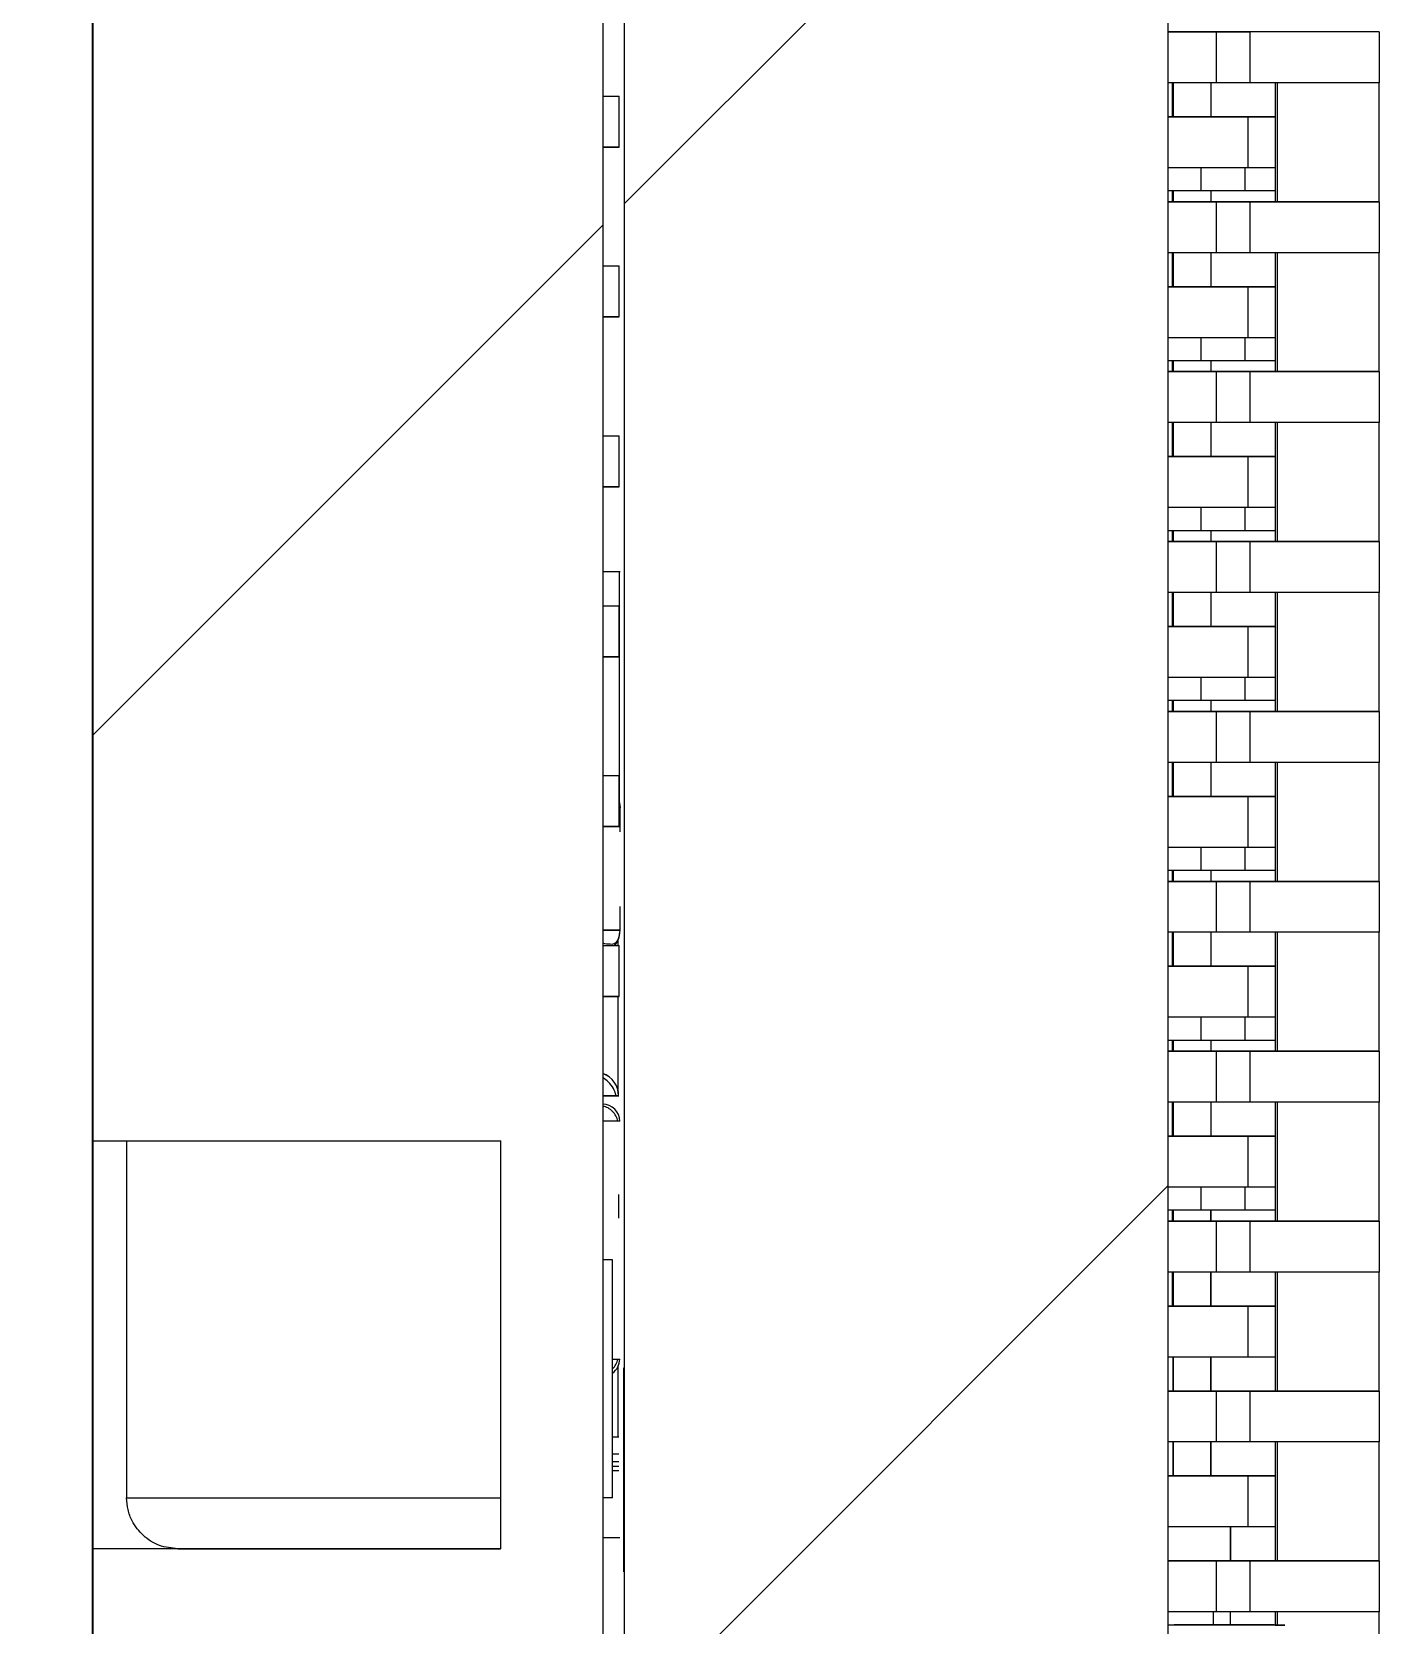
# Model space of a CAD drawing. Header units: millimetres. Extents: x -1 to 366, y 0 to 340.
# Drawn here: x 152.027 to 155.991, y 253.216 to 257.905 of the extents above; entities that cross this region are included whole.
import ezdxf

# ---------------------------------------------------------------- set-up
doc = ezdxf.new("R2010")
doc.units = ezdxf.units.MM
pattern_1 = [(45, (-418.589, -72.4933), (-2.245064, 2.245064), [])]

msp = doc.modelspace()

# ---------------------------------------------------------------- hatches: boundary and pattern name
at = {"linetype": 'Continuous', "lineweight": 18}
h = msp.add_hatch(dxfattribs=at)
h.set_pattern_fill('ANSI31', style=0)
h.set_pattern_definition(pattern_1)
edge = h.paths.add_edge_path(flags=0)
edge.add_line((155.3696, 249.1175), (155.3696, 265.6272))
edge.add_ellipse((-0.1292, 267.3724), major_axis=(-2090.9818, 0), ratio=0.000836927, start_angle=94.2208639, end_angle=94.2648177, ccw=False)
edge.add_line((153.7699, 265.6271), (153.7699, 249.1176))
edge.add_ellipse((-0.1292, 247.3724), major_axis=(-2090.9818, 0), ratio=0.000836927, start_angle=265.7351823, end_angle=265.7791361, ccw=False)
h = msp.add_hatch(dxfattribs=at)
h.set_pattern_fill('ANSI31', style=0)
h.set_pattern_definition(pattern_1)
h.paths.add_polyline_path([(153.7071, 261.8406), (152.3071, 261.8406), (152.2071, 261.7406), (152.2071, 261.3406), (153.4071, 261.3406), (153.4071, 260.1406), (152.2071, 260.1406), (152.2071, 254.6406), (153.4071, 254.6406), (153.4071, 253.4406), (152.2071, 253.4406), (152.2071, 253.0406), (152.3071, 252.9406), (153.7071, 252.9406)], flags=0)

# ---------------------------------------------------------------- linework, layer by layer
at = {"color": 7, "linetype": 'Continuous', "lineweight": 25}
for p, q in [((153.7699, 265.6271), (153.7699, 249.1176)), ((155.3696, 265.6272), (155.3696, 249.1175)), ((153.7071, 261.8406), (153.7071, 252.9406)), ((152.2049, 254.4156), (152.2049, 260.3656)), ((152.2071, 254.6406), (152.2071, 260.1406)), ((152.2063, 254.7606), (152.2063, 260.0206)), ((152.2056, 259.9406), (152.2056, 254.8406)), ((155.5119, 257.9046), (155.3696, 257.9046)), ((155.3696, 257.9046), (155.6113, 257.9046)), ((155.6114, 257.9046), (155.5115, 257.9046)), ((155.5115, 257.9046), (155.5119, 257.9046)), ((155.5119, 257.9046), (155.5119, 257.7546)), ((155.9914, 257.9046), (155.6114, 257.9046)), ((155.6114, 257.9046), (155.6114, 257.7546)), ((155.9914, 257.9046), (155.9913, 257.9046)), ((155.9914, 257.9046), (155.9914, 257.7546)), ((152.2052, 257.7406), (152.2055, 257.7406)), ((152.2052, 257.7406), (152.2052, 257.5406)), ((152.2052, 257.7406), (152.2055, 257.7406)), ((152.2055, 257.7406), (152.2055, 257.5406)), ((153.7071, 257.7156), (153.755, 257.7156)), ((153.755, 257.5656), (153.755, 257.7156)), ((155.5119, 257.7546), (155.3696, 257.7546)), ((155.3827, 257.7546), (155.3827, 257.6546)), ((155.3862, 257.6546), (155.3862, 257.7546)), ((155.4964, 257.7546), (155.4964, 257.6546)), ((155.4965, 257.7546), (155.4965, 257.6546)), ((155.6114, 257.7546), (155.5115, 257.7546)), ((155.9914, 257.7546), (155.6114, 257.7546)), ((155.6851, 257.7546), (155.6851, 257.6546)), ((155.6912, 257.7546), (155.6912, 257.4046)), ((155.9912, 257.4046), (155.9912, 257.7546)), ((155.6053, 257.6546), (155.3696, 257.6546)), ((155.3696, 257.6546), (155.5046, 257.6546)), ((155.5046, 257.6546), (155.505, 257.6546)), ((155.505, 257.6546), (155.6051, 257.6546)), ((155.6051, 257.6546), (155.6851, 257.6546)), ((155.6053, 257.6546), (155.6053, 257.5046)), ((155.6853, 257.6546), (155.6053, 257.6546)), ((155.6851, 257.6546), (155.6853, 257.6546)), ((155.6853, 257.6546), (155.6853, 257.5046)), ((152.2052, 257.5406), (152.2055, 257.5406)), ((153.7071, 257.5656), (153.755, 257.5656)), ((153.7545, 257.5656), (153.7071, 257.5656)), ((153.755, 257.5656), (153.7545, 257.5656)), ((155.6053, 257.5046), (155.3696, 257.5046)), ((155.4671, 257.5046), (155.4671, 257.4366)), ((155.5971, 257.4366), (155.5971, 257.5046)), ((155.6853, 257.5046), (155.6053, 257.5046)), ((155.6851, 257.5046), (155.6851, 257.4046)), ((155.4671, 257.4366), (155.3696, 257.4366)), ((155.3827, 257.4366), (155.3827, 257.4046)), ((155.3862, 257.4046), (155.3862, 257.4366)), ((155.5971, 257.4366), (155.4671, 257.4366)), ((155.4964, 257.4366), (155.4964, 257.4046)), ((155.4965, 257.4366), (155.4965, 257.4046)), ((155.6851, 257.4366), (155.5971, 257.4366)), ((155.5119, 257.4046), (155.3696, 257.4046)), ((155.3696, 257.4046), (155.6113, 257.4046)), ((155.6114, 257.4046), (155.5115, 257.4046)), ((155.5115, 257.4046), (155.5119, 257.4046)), ((155.5119, 257.4046), (155.5119, 257.2546)), ((155.6113, 257.4046), (155.9913, 257.4046)), ((155.9914, 257.4046), (155.6114, 257.4046)), ((155.6114, 257.4046), (155.6114, 257.2546)), ((155.9914, 257.4046), (155.9913, 257.4046)), ((155.9914, 257.4046), (155.9914, 257.2546)), ((152.2052, 257.2406), (152.2055, 257.2406)), ((152.2052, 257.2406), (152.2052, 257.0406)), ((152.2052, 257.2406), (152.2055, 257.2406)), ((152.2055, 257.2406), (152.2055, 257.0406)), ((155.5119, 257.2546), (155.3696, 257.2546)), ((155.3827, 257.2546), (155.3827, 257.1546)), ((155.3862, 257.1546), (155.3862, 257.2546)), ((155.4964, 257.2546), (155.4964, 257.1546)), ((155.4965, 257.2546), (155.4965, 257.1546)), ((155.6114, 257.2546), (155.5115, 257.2546)), ((155.9914, 257.2546), (155.6114, 257.2546)), ((155.6851, 257.2546), (155.6851, 257.1546)), ((155.6912, 257.2546), (155.6912, 256.9046)), ((155.9912, 256.9046), (155.9912, 257.2546)), ((153.7071, 257.2156), (153.755, 257.2156)), ((153.755, 257.0656), (153.755, 257.2156)), ((155.6053, 257.1546), (155.3696, 257.1546)), ((155.3696, 257.1546), (155.5046, 257.1546)), ((155.5046, 257.1546), (155.505, 257.1546)), ((155.505, 257.1546), (155.6051, 257.1546)), ((155.6051, 257.1546), (155.6851, 257.1546)), ((155.6053, 257.1546), (155.6053, 257.0046)), ((155.6853, 257.1546), (155.6053, 257.1546)), ((155.6851, 257.1546), (155.6853, 257.1546)), ((155.6853, 257.1546), (155.6853, 257.0046)), ((153.7071, 257.0656), (153.755, 257.0656)), ((153.7545, 257.0656), (153.7071, 257.0656)), ((153.755, 257.0656), (153.7545, 257.0656)), ((152.2052, 257.0406), (152.2055, 257.0406)), ((155.6053, 257.0046), (155.3696, 257.0046)), ((155.4671, 257.0046), (155.4671, 256.9366)), ((155.5971, 256.9366), (155.5971, 257.0046)), ((155.6853, 257.0046), (155.6053, 257.0046)), ((155.6851, 257.0046), (155.6851, 256.9046)), ((155.4671, 256.9366), (155.3696, 256.9366)), ((155.3827, 256.9366), (155.3827, 256.9046)), ((155.3862, 256.9046), (155.3862, 256.9366)), ((155.5971, 256.9366), (155.4671, 256.9366)), ((155.4964, 256.9366), (155.4964, 256.9046)), ((155.4965, 256.9366), (155.4965, 256.9046)), ((155.6851, 256.9366), (155.5971, 256.9366)), ((155.5119, 256.9046), (155.3696, 256.9046)), ((155.3696, 256.9046), (155.6113, 256.9046)), ((155.6114, 256.9046), (155.5115, 256.9046)), ((155.5115, 256.9046), (155.5119, 256.9046)), ((155.5119, 256.9046), (155.5119, 256.7546)), ((155.6113, 256.9046), (155.9913, 256.9046)), ((155.9914, 256.9046), (155.6114, 256.9046)), ((155.6114, 256.9046), (155.6114, 256.7546)), ((155.9914, 256.9046), (155.9913, 256.9046)), ((155.9914, 256.9046), (155.9914, 256.7546)), ((152.2052, 256.7406), (152.2055, 256.7406)), ((152.2052, 256.7406), (152.2052, 256.5406)), ((152.2052, 256.7406), (152.2055, 256.7406)), ((152.2055, 256.7406), (152.2055, 256.5406)), ((155.5119, 256.7546), (155.3696, 256.7546)), ((155.3827, 256.7546), (155.3827, 256.6546)), ((155.3862, 256.6546), (155.3862, 256.7546)), ((155.4964, 256.7546), (155.4964, 256.6546)), ((155.4965, 256.7546), (155.4965, 256.6546)), ((155.6114, 256.7546), (155.5115, 256.7546)), ((155.9914, 256.7546), (155.6114, 256.7546)), ((155.6851, 256.7546), (155.6851, 256.6546)), ((155.6912, 256.7546), (155.6912, 256.4046)), ((155.9912, 256.4046), (155.9912, 256.7546)), ((153.7071, 256.7156), (153.755, 256.7156)), ((153.755, 256.5656), (153.755, 256.7156)), ((155.6053, 256.6546), (155.3696, 256.6546)), ((155.3696, 256.6546), (155.5046, 256.6546)), ((155.5046, 256.6546), (155.505, 256.6546)), ((155.505, 256.6546), (155.6051, 256.6546)), ((155.6051, 256.6546), (155.6851, 256.6546)), ((155.6053, 256.6546), (155.6053, 256.5046)), ((155.6853, 256.6546), (155.6053, 256.6546)), ((155.6851, 256.6546), (155.6853, 256.6546)), ((155.6853, 256.6546), (155.6853, 256.5046)), ((152.2052, 256.5406), (152.2055, 256.5406)), ((153.7071, 256.5656), (153.755, 256.5656)), ((153.7545, 256.5656), (153.7071, 256.5656)), ((153.755, 256.5656), (153.7545, 256.5656)), ((155.6053, 256.5046), (155.3696, 256.5046)), ((155.4671, 256.5046), (155.4671, 256.4366)), ((155.5971, 256.4366), (155.5971, 256.5046)), ((155.6853, 256.5046), (155.6053, 256.5046)), ((155.6851, 256.5046), (155.6851, 256.4046)), ((155.4671, 256.4366), (155.3696, 256.4366)), ((155.5119, 256.4046), (155.3696, 256.4046)), ((155.3696, 256.4046), (155.6113, 256.4046)), ((155.3827, 256.4366), (155.3827, 256.4046)), ((155.3862, 256.4046), (155.3862, 256.4366)), ((155.5971, 256.4366), (155.4671, 256.4366)), ((155.4964, 256.4366), (155.4964, 256.4046)), ((155.4965, 256.4366), (155.4965, 256.4046)), ((155.6114, 256.4046), (155.5115, 256.4046)), ((155.5115, 256.4046), (155.5119, 256.4046)), ((155.5119, 256.4046), (155.5119, 256.2546)), ((155.6851, 256.4366), (155.5971, 256.4366)), ((155.6113, 256.4046), (155.9913, 256.4046)), ((155.9914, 256.4046), (155.6114, 256.4046)), ((155.6114, 256.4046), (155.6114, 256.2546)), ((155.9914, 256.4046), (155.9913, 256.4046)), ((155.9914, 256.4046), (155.9914, 256.2546)), ((153.7071, 256.3161), (153.7584, 256.3161)), ((153.756, 255.6356), (153.756, 256.3161)), ((155.5119, 256.2546), (155.3696, 256.2546)), ((155.3827, 256.2546), (155.3827, 256.1546)), ((155.3862, 256.1546), (155.3862, 256.2546)), ((155.4964, 256.2546), (155.4964, 256.1546)), ((155.4965, 256.2546), (155.4965, 256.1546)), ((155.6114, 256.2546), (155.5115, 256.2546)), ((155.9914, 256.2546), (155.6114, 256.2546)), ((155.6851, 256.2546), (155.6851, 256.1546)), ((155.6912, 256.2546), (155.6912, 255.9046)), ((155.9912, 255.9046), (155.9912, 256.2546)), ((152.2052, 256.2406), (152.2055, 256.2406)), ((152.2052, 256.2406), (152.2052, 256.0406)), ((152.2052, 256.2406), (152.2055, 256.2406)), ((152.2055, 256.2406), (152.2055, 256.0406)), ((153.7071, 256.2156), (153.755, 256.2156)), ((153.755, 256.0656), (153.755, 256.2156)), ((155.6053, 256.1546), (155.3696, 256.1546)), ((155.3696, 256.1546), (155.5046, 256.1546)), ((155.5046, 256.1546), (155.505, 256.1546)), ((155.505, 256.1546), (155.6051, 256.1546)), ((155.6051, 256.1546), (155.6851, 256.1546)), ((155.6853, 256.1546), (155.6053, 256.1546)), ((155.6053, 256.1546), (155.6053, 256.0046)), ((155.6851, 256.1546), (155.6853, 256.1546)), ((155.6853, 256.1546), (155.6853, 256.0046)), ((152.2052, 256.0406), (152.2055, 256.0406)), ((153.7071, 256.0656), (153.755, 256.0656)), ((153.7545, 256.0656), (153.7071, 256.0656)), ((153.755, 256.0656), (153.7545, 256.0656)), ((155.6053, 256.0046), (155.3696, 256.0046)), ((155.4671, 256.0046), (155.4671, 255.9366)), ((155.5971, 255.9366), (155.5971, 256.0046)), ((155.6853, 256.0046), (155.6053, 256.0046)), ((155.6851, 256.0046), (155.6851, 255.9046)), ((155.4671, 255.9366), (155.3696, 255.9366)), ((155.3827, 255.9366), (155.3827, 255.9046)), ((155.3862, 255.9046), (155.3862, 255.9366)), ((155.5971, 255.9366), (155.4671, 255.9366)), ((155.4964, 255.9366), (155.4964, 255.9046)), ((155.4965, 255.9366), (155.4965, 255.9046)), ((155.6851, 255.9366), (155.5971, 255.9366)), ((155.5119, 255.9046), (155.3696, 255.9046)), ((155.3696, 255.9046), (155.6113, 255.9046)), ((155.6114, 255.9046), (155.5115, 255.9046)), ((155.5115, 255.9046), (155.5119, 255.9046)), ((155.5119, 255.9046), (155.5119, 255.7546)), ((155.6113, 255.9046), (155.9913, 255.9046)), ((155.9914, 255.9046), (155.6114, 255.9046)), ((155.6114, 255.9046), (155.6114, 255.7546)), ((155.9914, 255.9046), (155.9913, 255.9046)), ((155.9914, 255.9046), (155.9914, 255.7546)), ((152.2052, 255.7406), (152.2055, 255.7406)), ((152.2052, 255.7406), (152.2052, 255.5406)), ((152.2052, 255.7406), (152.2055, 255.7406)), ((152.2055, 255.7406), (152.2055, 255.5406)), ((155.5119, 255.7546), (155.3696, 255.7546)), ((155.3827, 255.7546), (155.3827, 255.6546)), ((155.3862, 255.6546), (155.3862, 255.7546)), ((155.4964, 255.7546), (155.4964, 255.6546)), ((155.4965, 255.7546), (155.4965, 255.6546)), ((155.6114, 255.7546), (155.5115, 255.7546)), ((155.9914, 255.7546), (155.6114, 255.7546)), ((155.6851, 255.7546), (155.6851, 255.6546)), ((155.6912, 255.7546), (155.6912, 255.4046)), ((155.9912, 255.4046), (155.9912, 255.7546)), ((153.7071, 255.7156), (153.755, 255.7156)), ((153.755, 255.5656), (153.755, 255.7156)), ((155.6053, 255.6546), (155.3696, 255.6546)), ((155.3696, 255.6546), (155.5046, 255.6546)), ((155.5046, 255.6546), (155.505, 255.6546)), ((155.505, 255.6546), (155.6051, 255.6546)), ((155.6051, 255.6546), (155.6851, 255.6546)), ((155.6053, 255.6546), (155.6053, 255.5046)), ((155.6853, 255.6546), (155.6053, 255.6546)), ((155.6851, 255.6546), (155.6853, 255.6546)), ((155.6853, 255.6546), (155.6853, 255.5046)), ((153.7578, 255.6207), (153.755, 255.6207)), ((153.7071, 255.5656), (153.755, 255.5656)), ((153.7545, 255.5656), (153.7071, 255.5656)), ((153.755, 255.5656), (153.7545, 255.5656)), ((152.2052, 255.5406), (152.2055, 255.5406)), ((155.6053, 255.5046), (155.3696, 255.5046)), ((155.4671, 255.5046), (155.4671, 255.4366)), ((155.5971, 255.4366), (155.5971, 255.5046)), ((155.6853, 255.5046), (155.6053, 255.5046)), ((155.6851, 255.5046), (155.6851, 255.4046)), ((155.4671, 255.4366), (155.3696, 255.4366)), ((155.3827, 255.4366), (155.3827, 255.4046)), ((155.3862, 255.4046), (155.3862, 255.4366)), ((155.5971, 255.4366), (155.4671, 255.4366)), ((155.4964, 255.4366), (155.4964, 255.4046)), ((155.4965, 255.4366), (155.4965, 255.4046)), ((155.6851, 255.4366), (155.5971, 255.4366)), ((155.5119, 255.4046), (155.3696, 255.4046)), ((155.3696, 255.4046), (155.6113, 255.4046)), ((155.6114, 255.4046), (155.5115, 255.4046)), ((155.5115, 255.4046), (155.5119, 255.4046)), ((155.5119, 255.4046), (155.5119, 255.2546)), ((155.6113, 255.4046), (155.9913, 255.4046)), ((155.9914, 255.4046), (155.6114, 255.4046)), ((155.6114, 255.4046), (155.6114, 255.2546)), ((155.9914, 255.4046), (155.9913, 255.4046)), ((155.9914, 255.4046), (155.9914, 255.2546)), ((152.2052, 255.2406), (152.2055, 255.2406)), ((152.2052, 255.2406), (152.2052, 255.0406)), ((152.2052, 255.2406), (152.2055, 255.2406)), ((152.2055, 255.2406), (152.2055, 255.0406)), ((153.7071, 255.2607), (153.7578, 255.2607)), ((153.7579, 255.2607), (153.7071, 255.2607)), ((153.751, 255.2306), (153.751, 255.2156)), ((155.5119, 255.2546), (155.3696, 255.2546)), ((155.3827, 255.2546), (155.3827, 255.1546)), ((155.3862, 255.1546), (155.3862, 255.2546)), ((155.4964, 255.2546), (155.4964, 255.1546)), ((155.4965, 255.2546), (155.4965, 255.1546)), ((155.6114, 255.2546), (155.5115, 255.2546)), ((155.9914, 255.2546), (155.6114, 255.2546)), ((155.6851, 255.2546), (155.6851, 255.1546)), ((155.6912, 255.2546), (155.6912, 254.9046)), ((155.9912, 254.9046), (155.9912, 255.2546)), ((153.7071, 255.2156), (153.755, 255.2156)), ((153.755, 255.0656), (153.755, 255.2156)), ((155.6053, 255.1546), (155.3696, 255.1546)), ((155.3696, 255.1546), (155.5046, 255.1546)), ((155.5046, 255.1546), (155.505, 255.1546)), ((155.505, 255.1546), (155.6051, 255.1546)), ((155.6051, 255.1546), (155.6851, 255.1546)), ((155.6053, 255.1546), (155.6053, 255.0046)), ((155.6853, 255.1546), (155.6053, 255.1546)), ((155.6851, 255.1546), (155.6853, 255.1546)), ((155.6853, 255.1546), (155.6853, 255.0046)), ((152.2052, 255.0406), (152.2055, 255.0406)), ((153.7071, 255.0656), (153.755, 255.0656)), ((153.7545, 255.0656), (153.7071, 255.0656)), ((153.751, 255.0656), (153.751, 254.7919)), ((153.755, 255.0656), (153.7545, 255.0656)), ((155.6053, 255.0046), (155.3696, 255.0046)), ((155.4671, 255.0046), (155.4671, 254.9366)), ((155.5971, 254.9366), (155.5971, 255.0046)), ((155.6853, 255.0046), (155.6053, 255.0046)), ((155.6851, 255.0046), (155.6851, 254.9046)), ((155.4671, 254.9366), (155.3696, 254.9366)), ((155.5119, 254.9046), (155.3696, 254.9046)), ((155.3696, 254.9046), (155.6113, 254.9046)), ((155.3827, 254.9366), (155.3827, 254.9046)), ((155.3862, 254.9046), (155.3862, 254.9366)), ((155.5971, 254.9366), (155.4671, 254.9366)), ((155.4964, 254.9366), (155.4964, 254.9046)), ((155.4965, 254.9366), (155.4965, 254.9046)), ((155.6114, 254.9046), (155.5115, 254.9046)), ((155.5115, 254.9046), (155.5119, 254.9046)), ((155.5119, 254.9046), (155.5119, 254.7546)), ((155.6851, 254.9366), (155.5971, 254.9366)), ((155.6113, 254.9046), (155.9913, 254.9046)), ((155.9914, 254.9046), (155.6114, 254.9046)), ((155.6114, 254.9046), (155.6114, 254.7546)), ((155.9914, 254.9046), (155.9913, 254.9046)), ((155.9914, 254.9046), (155.9914, 254.7546)), ((152.2056, 254.8406), (152.2057, 254.8406)), ((152.2057, 254.8406), (152.2057, 253.4406)), ((152.2057, 254.8406), (152.2063, 254.8406)), ((153.7462, 254.7733), (153.7071, 254.7733)), ((153.7076, 254.7733), (153.7536, 254.7733)), ((153.7535, 254.7733), (153.7462, 254.7733)), ((155.5119, 254.7546), (155.3696, 254.7546)), ((155.3827, 254.7546), (155.3827, 254.6546)), ((155.3862, 254.6546), (155.3862, 254.7546)), ((155.4964, 254.7546), (155.4964, 254.6546)), ((155.4965, 254.7546), (155.4965, 254.6546)), ((155.6114, 254.7546), (155.5115, 254.7546)), ((155.9914, 254.7546), (155.6114, 254.7546)), ((155.6851, 254.7546), (155.6851, 254.6546)), ((155.6912, 254.7546), (155.6912, 254.4046)), ((155.9912, 254.4046), (155.9912, 254.7546)), ((152.2054, 254.6656), (152.2051, 254.6656)), ((152.2051, 254.6656), (152.2051, 254.4156)), ((152.2051, 254.6656), (152.2054, 254.6653)), ((152.2054, 253.2156), (152.2054, 254.6656)), ((153.7514, 254.6986), (153.7067, 254.6986)), ((153.7566, 254.6986), (153.7514, 254.6986)), ((152.2064, 254.6406), (153.4064, 254.6406)), ((152.2071, 254.6406), (152.2064, 254.6406)), ((152.2071, 254.6406), (153.4071, 254.6406)), ((152.3057, 254.6406), (152.3057, 253.5906)), ((153.4057, 254.6406), (153.4057, 253.5906)), ((153.4071, 254.6406), (153.4064, 254.6406)), ((153.4071, 253.4406), (153.4071, 254.6406)), ((155.6053, 254.6546), (155.3696, 254.6546)), ((155.3696, 254.6546), (155.5046, 254.6546)), ((155.5046, 254.6546), (155.505, 254.6546)), ((155.505, 254.6546), (155.6051, 254.6546)), ((155.6051, 254.6546), (155.6851, 254.6546)), ((155.6053, 254.6546), (155.6053, 254.5046)), ((155.6853, 254.6546), (155.6053, 254.6546)), ((155.6851, 254.6546), (155.6853, 254.6546)), ((155.6853, 254.6546), (155.6853, 254.5046)), ((155.6053, 254.5046), (155.3696, 254.5046)), ((155.4671, 254.5046), (155.4671, 254.4366)), ((155.5971, 254.4366), (155.5971, 254.5046)), ((155.6853, 254.5046), (155.6053, 254.5046)), ((155.6851, 254.5046), (155.6851, 254.4046)), ((155.4671, 254.4366), (155.3696, 254.4366)), ((155.3827, 254.4366), (155.3827, 254.4046)), ((155.3862, 254.4046), (155.3862, 254.4366)), ((155.5971, 254.4366), (155.4671, 254.4366)), ((155.4964, 254.4366), (155.4964, 254.4046)), ((155.4965, 254.4046), (155.4965, 254.4366)), ((155.6851, 254.4366), (155.5971, 254.4366)), ((152.2049, 254.4156), (152.2051, 254.4156)), ((152.2049, 254.4156), (152.2054, 254.4156)), ((152.2051, 254.4156), (152.2054, 254.4156)), ((155.5119, 254.4046), (155.3696, 254.4046)), ((155.3696, 254.4046), (155.6113, 254.4046)), ((155.6114, 254.4046), (155.5115, 254.4046)), ((155.5115, 254.4046), (155.5119, 254.4046)), ((155.5119, 254.4046), (155.5119, 254.2546)), ((155.6113, 254.4046), (155.9913, 254.4046)), ((155.9914, 254.4046), (155.6114, 254.4046)), ((155.6114, 254.4046), (155.6114, 254.2546)), ((155.9914, 254.4046), (155.9913, 254.4046)), ((155.9914, 254.4046), (155.9914, 254.2546)), ((153.7352, 254.2906), (153.7071, 254.2906)), ((153.7352, 253.5906), (153.7352, 254.2906)), ((155.5119, 254.2546), (155.3696, 254.2546)), ((155.3827, 254.2546), (155.3827, 254.1546)), ((155.3862, 254.1546), (155.3862, 254.2546)), ((155.4964, 254.2546), (155.4964, 254.1546)), ((155.4965, 254.1546), (155.4965, 254.2546)), ((155.6114, 254.2546), (155.5115, 254.2546)), ((155.9914, 254.2546), (155.6114, 254.2546)), ((155.6851, 254.2546), (155.6851, 254.1546)), ((155.6912, 254.2546), (155.6912, 253.9046)), ((155.9912, 253.9046), (155.9912, 254.2546)), ((155.6053, 254.1546), (155.3696, 254.1546)), ((155.3696, 254.1546), (155.5046, 254.1546)), ((155.5046, 254.1546), (155.505, 254.1546)), ((155.505, 254.1546), (155.6051, 254.1546)), ((155.6051, 254.1546), (155.6851, 254.1546)), ((155.6853, 254.1546), (155.6053, 254.1546)), ((155.6053, 254.1546), (155.6053, 254.0046)), ((155.6851, 254.1546), (155.6853, 254.1546)), ((155.6853, 254.1546), (155.6853, 254.0046)), ((155.6053, 254.0046), (155.3696, 254.0046)), ((155.3848, 254.0046), (155.3848, 253.9046)), ((155.3862, 253.9046), (155.3862, 254.0046)), ((155.4964, 254.0046), (155.4964, 253.9046)), ((155.4965, 253.9046), (155.4965, 254.0046)), ((155.6853, 254.0046), (155.6053, 254.0046)), ((155.6851, 254.0046), (155.6851, 253.9046)), ((153.7352, 253.9986), (153.7514, 253.9986)), ((153.751, 253.9756), (153.751, 253.7698)), ((153.7514, 253.9986), (153.7566, 253.9986)), ((155.5119, 253.9046), (155.3696, 253.9046)), ((155.3696, 253.9046), (155.6113, 253.9046)), ((155.6114, 253.9046), (155.5115, 253.9046)), ((155.5115, 253.9046), (155.5119, 253.9046)), ((155.5119, 253.9046), (155.5119, 253.7546)), ((155.6113, 253.9046), (155.9913, 253.9046)), ((155.9914, 253.9046), (155.6114, 253.9046)), ((155.6114, 253.9046), (155.6114, 253.7546)), ((155.9914, 253.9046), (155.9913, 253.9046)), ((155.9914, 253.9046), (155.9914, 253.7546)), ((153.7352, 253.7698), (153.7539, 253.7698)), ((155.5119, 253.7546), (155.3696, 253.7546)), ((155.3848, 253.7546), (155.3848, 253.6546)), ((155.3862, 253.6546), (155.3862, 253.7546)), ((155.4964, 253.7546), (155.4964, 253.6546)), ((155.4965, 253.6546), (155.4965, 253.7546)), ((155.6114, 253.7546), (155.5115, 253.7546)), ((155.9914, 253.7546), (155.6114, 253.7546)), ((155.6851, 253.7546), (155.6851, 253.6546)), ((155.6912, 253.7546), (155.6912, 253.4046)), ((155.9912, 253.4046), (155.9912, 253.7546)), ((153.7352, 253.7198), (153.7539, 253.7198)), ((153.754, 253.6966), (153.7352, 253.6966)), ((153.7352, 253.6832), (153.754, 253.6832)), ((153.754, 253.6698), (153.7352, 253.6698)), ((155.6053, 253.6546), (155.3696, 253.6546)), ((155.3696, 253.6546), (155.5046, 253.6546)), ((155.5046, 253.6546), (155.505, 253.6546)), ((155.505, 253.6546), (155.6051, 253.6546)), ((155.6051, 253.6546), (155.6851, 253.6546)), ((155.6053, 253.6546), (155.6053, 253.5046)), ((155.6853, 253.6546), (155.6053, 253.6546)), ((155.6851, 253.6546), (155.6853, 253.6546)), ((155.6853, 253.6546), (155.6853, 253.5046)), ((152.3057, 253.5906), (153.4057, 253.5906)), ((153.7352, 253.5906), (153.7071, 253.5906)), ((153.7349, 253.5906), (153.7071, 253.5906)), ((153.7352, 253.5906), (153.7349, 253.5906)), ((155.6053, 253.5046), (155.3696, 253.5046)), ((155.554, 253.5046), (155.554, 253.4046)), ((155.5543, 253.4046), (155.5543, 253.5046)), ((155.6853, 253.5046), (155.6053, 253.5046)), ((155.6851, 253.5046), (155.6851, 253.4046)), ((152.2049, 253.0906), (152.2049, 253.4656)), ((152.2049, 253.4656), (152.2051, 253.4656)), ((152.2051, 253.4656), (152.2051, 253.2156)), ((152.2051, 253.4656), (152.2054, 253.4656)), ((153.7071, 253.4735), (153.7566, 253.4735)), ((152.2057, 253.4406), (152.2071, 253.4406)), ((152.2071, 253.0406), (152.2071, 253.4406)), ((153.4071, 253.4406), (152.2071, 253.4406)), ((152.4559, 253.4406), (153.4059, 253.4406)), ((155.5119, 253.4046), (155.3696, 253.4046)), ((155.3696, 253.4046), (155.6113, 253.4046)), ((155.6114, 253.4046), (155.5115, 253.4046)), ((155.5115, 253.4046), (155.5119, 253.4046)), ((155.5119, 253.4046), (155.5119, 253.2546)), ((155.6113, 253.4046), (155.9913, 253.4046)), ((155.9914, 253.4046), (155.6114, 253.4046)), ((155.6114, 253.4046), (155.6114, 253.2546)), ((155.9914, 253.4046), (155.9913, 253.4046)), ((155.9914, 253.4046), (155.9914, 253.2546)), ((155.5119, 253.2546), (155.3696, 253.2546)), ((155.504, 253.2166), (155.504, 253.2546)), ((155.6114, 253.2546), (155.5115, 253.2546)), ((155.5529, 253.2546), (155.5529, 253.2166)), ((155.5543, 253.2166), (155.5543, 253.2546)), ((155.9914, 253.2546), (155.6114, 253.2546)), ((155.6851, 253.2546), (155.6851, 253.2158)), ((155.6912, 253.2546), (155.6912, 253.2156)), ((155.9912, 252.9046), (155.9912, 253.2546)), ((152.2051, 253.2156), (152.2054, 253.216)), ((152.2051, 253.2156), (152.2054, 253.2156)), ((155.3893, 253.2156), (155.3696, 253.2156)), ((155.3887, 253.2156), (155.3887, 253.2166)), ((155.3893, 253.2166), (155.3887, 253.2166)), ((155.3887, 253.2166), (155.6787, 253.2166)), ((155.3893, 253.2156), (155.3893, 253.2166)), ((155.3898, 253.2166), (155.3893, 253.2166)), ((155.3898, 253.2156), (155.3893, 253.2156)), ((155.3898, 253.2156), (155.3898, 253.2166)), ((155.6795, 253.2166), (155.3898, 253.2166)), ((155.6857, 253.2156), (155.3898, 253.2156)), ((155.6795, 253.2166), (155.6787, 253.2166)), ((155.7133, 253.2156), (155.6856, 253.2156)), ((155.6857, 253.2156), (155.7128, 253.2156)), ((155.6987, 253.2156), (155.6857, 253.2156)), ((155.7127, 253.2156), (155.6987, 253.2156)), ((155.6995, 253.2156), (155.7135, 253.2156)), ((155.7135, 253.2156), (155.7133, 253.2156))]:
    msp.add_line(p, q, dxfattribs=at)
at = {"color": 7, "linetype": 'Continuous', "lineweight": 25, "flags": 128}
for points in [[(153.755, 255.6398), (153.7563, 255.6343), (153.7576, 255.6207)], [(153.7504, 255.2294), (153.7455, 255.221), (153.7414, 255.2156)], [(153.7688, 253.9724), (153.7689, 253.9496), (153.769, 253.8845), (153.769, 253.7872), (153.769, 253.6724), (153.769, 253.5576), (153.769, 253.4603), (153.7689, 253.3952), (153.7688, 253.3724), (153.7687, 253.3952), (153.7686, 253.4603), (153.7686, 253.5576), (153.7685, 253.6724), (153.7686, 253.7872), (153.7686, 253.8845), (153.7687, 253.9496), (153.7688, 253.9724)]]:
    msp.add_lwpolyline(points, dxfattribs=at)
at = {"color": 7, "linetype": 'Continuous', "lineweight": 25}
for centre, radius, start, end in [((153.73, 255.3127), 0.0924, 255.7023, 268.9169), ((153.7317, 255.2434), 0.0234, 261.4896, 323.2009), ((153.6876, 255.2607), 0.07, 319.9424, 0), ((153.6878, 255.2607), 0.07, 333.4158, 0), ((153.6835, 254.7733), 0.07, 0, 70.2823), ((153.6834, 254.7733), 0.07, 360, 70.1512), ((153.6642, 254.754), 0.0844, 44.9488, 59.4417), ((153.6678, 254.7566), 0.0801, 12.0431, 45.4908), ((188.0499, 254.7306), 35.8436, 179.95205, 180.14386), ((153.7066, 254.6986), 0.05, 360, 90), ((153.6947, 254.6874), 0.0573, 44.5128, 77.9457), ((153.6954, 254.6867), 0.0572, 12.0431, 45.4908), ((153.7066, 253.9986), 0.05, 304.8003, 0), ((153.6954, 254.0106), 0.0572, 314.5092, 347.9569), ((198.2103, 253.5531), 44.8045, 179.95205, 180.14386), ((155.6795, 253.1966), 0.02, 71.8051, 90)]:
    msp.add_arc(centre, radius, start, end, dxfattribs=at)
for points, knots in [([(153.7558, 255.6365), (153.7556, 255.6378), (153.7554, 255.6391), (153.755, 255.6402), (153.755, 255.6403)], [0, 0, 0, 0, 0.960588, 1, 1, 1, 1]), ([(153.758, 255.5507), (153.758, 255.5704), (153.758, 255.6061), (153.7579, 255.6162), (153.7579, 255.6207)], [0, 0, 0, 0, 0.554955, 1, 1, 1, 1]), ([(153.7579, 255.2607), (153.7579, 255.2619), (153.7579, 255.2645), (153.758, 255.288), (153.758, 255.3138), (153.758, 255.3307)], [0, 0, 0, 0, 0.2349123, 0.4992103, 1, 1, 1, 1]), ([(153.7536, 254.4133), (153.7536, 254.4145), (153.7537, 254.4171), (153.7537, 254.4403), (153.7538, 254.4663), (153.7538, 254.4833)], [0, 0, 0, 0, 0.235122, 0.499263, 1, 1, 1, 1]), ([(152.4559, 253.4406), (152.4377, 253.4423), (152.4024, 253.4457), (152.3554, 253.4749), (152.3242, 253.5139), (152.3082, 253.5545), (152.3065, 253.5788), (152.3057, 253.5906)], [0, 0, 0, 0, 0.2686039, 0.522055, 0.7464862, 0.8761121, 1, 1, 1, 1])]:
    msp.add_open_spline(points, degree=3, knots=knots, dxfattribs=at)

doc.saveas('drawing.dxf')
